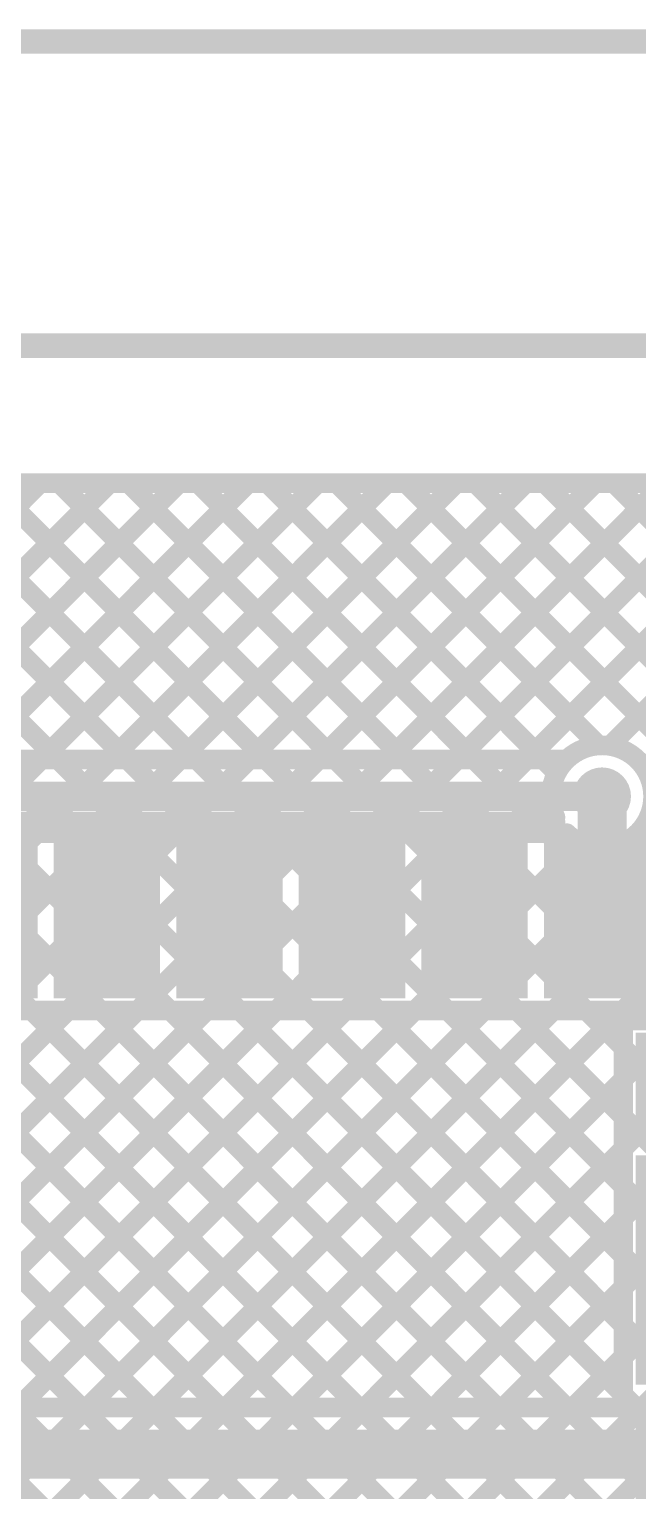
# Model space of a CAD drawing. Header units: millimetres. Extents: x -0.08 to 7.12, y -0.08 to 3.98.
# Drawn here: x 4.401 to 4.649, y 3.365 to 3.961 of the extents above; entities that cross this region are included whole.
import ezdxf

# ---------------------------------------------------------------- set-up
doc = ezdxf.new("R2010")
doc.units = ezdxf.units.MM
doc.header["$MEASUREMENT"] = 0
for name, color, linetype in [('BottomLayer', 5, 'Continuous'), ('Mechanical1', 6, 'Continuous'), ('Mechanical2', 216, 'Continuous'), ('TopLayer', 1, 'Continuous'), ('TopPaste', 8, 'Continuous'), ('TopSolder', 216, 'Continuous'), ('ViaHoleLayer', 16, 'Continuous')]:
    doc.layers.add(name, color=color, linetype=linetype)

# ---------------------------------------------------------------- blocks, each defined once
blk = doc.blocks.new('41_SMD_UFL_MODULE_39')
at = {"layer": 'TopLayer'}
for points in [[(0.31496, -0.08268), (0.37402, -0.08268), (0.37402, -0.11811), (0.31496, -0.11811)], [(0.31496, -0.13268), (0.37402, -0.13268), (0.37402, -0.16811), (0.31496, -0.16811)], [(0.31496, -0.18268), (0.37402, -0.18268), (0.37402, -0.21811), (0.31496, -0.21811)], [(0.31496, -0.23268), (0.37402, -0.23268), (0.37402, -0.26811), (0.31496, -0.26811)], [(0.31496, -0.28268), (0.37402, -0.28268), (0.37402, -0.31811), (0.31496, -0.31811)]]:
    blk.add_hatch(color=1, dxfattribs=at).paths.add_polyline_path(points)
at = {"layer": 'TopPaste'}
for points in [[(0.31496, -0.08268), (0.37402, -0.08268), (0.37402, -0.11811), (0.31496, -0.11811)], [(0.31496, -0.13268), (0.37402, -0.13268), (0.37402, -0.16811), (0.31496, -0.16811)], [(0.31496, -0.18268), (0.37402, -0.18268), (0.37402, -0.21811), (0.31496, -0.21811)], [(0.31496, -0.23268), (0.37402, -0.23268), (0.37402, -0.26811), (0.31496, -0.26811)], [(0.31496, -0.28268), (0.37402, -0.28268), (0.37402, -0.31811), (0.31496, -0.31811)]]:
    blk.add_hatch(color=8, dxfattribs=at).paths.add_polyline_path(points)
at = {"layer": 'TopSolder'}
for points in [[(0.31096, -0.02868), (0.37802, -0.02868), (0.37802, -0.07211), (0.31096, -0.07211)], [(0.31096, -0.07868), (0.37802, -0.07868), (0.37802, -0.12211), (0.31096, -0.12211)], [(0.31096, -0.12868), (0.37802, -0.12868), (0.37802, -0.17211), (0.31096, -0.17211)], [(0.31096, -0.17868), (0.37802, -0.17868), (0.37802, -0.22211), (0.31096, -0.22211)], [(0.31096, -0.22868), (0.37802, -0.22868), (0.37802, -0.27211), (0.31096, -0.27211)], [(0.31096, -0.27868), (0.37802, -0.27868), (0.37802, -0.32211), (0.31096, -0.32211)], [(0.10348, -0.38313), (0.10348, -0.31608), (0.14691, -0.31608), (0.14691, -0.38313)], [(0.15348, -0.38313), (0.15348, -0.31608), (0.19691, -0.31608), (0.19691, -0.38313)], [(0.20348, -0.38313), (0.20348, -0.31608), (0.24691, -0.31608), (0.24691, -0.38313)], [(0.25348, -0.38313), (0.25348, -0.31608), (0.29691, -0.31608), (0.29691, -0.38313)]]:
    blk.add_hatch(color=216, dxfattribs=at).paths.add_polyline_path(points)

msp = doc.modelspace()

# ---------------------------------------------------------------- hatches: boundary and pattern name
at = {"layer": 'BottomLayer'}
h = msp.add_hatch(color=5, dxfattribs=at)
edge = h.paths.add_edge_path()
edge.add_arc((4.63439, 3.64829), 0.01181, 0, 360)
at = {"layer": 'TopLayer'}
h = msp.add_hatch(color=1, dxfattribs=at)
edge = h.paths.add_edge_path()
edge.add_arc((4.63439, 3.64829), 0.01181, 0, 360)
at = {"layer": 'ViaHoleLayer'}
h = msp.add_hatch(color=16, dxfattribs=at)
edge = h.paths.add_edge_path()
edge.add_arc((4.63439, 3.64829), 0.00591, 0, 360)

# ---------------------------------------------------------------- linework, layer by layer
at = {"layer": 'BottomLayer'}
for points, const_width in [([(0.05348, 3.776), (5.63159, 3.776)], 0.008), ([(4.08276, 3.0575), (4.80126, 3.776)], 0.008), ([(4.11105, 3.0575), (4.82955, 3.776)], 0.008), ([(4.13933, 3.0575), (4.85783, 3.776)], 0.008), ([(4.16761, 3.0575), (4.88611, 3.776)], 0.008), ([(4.1959, 3.0575), (4.9144, 3.776)], 0.008), ([(4.29257, 3.66329), (4.40528, 3.776)], 0.008), ([(4.29979, 3.776), (4.4125, 3.66329)], 0.008), ([(4.32086, 3.66329), (4.43357, 3.776)], 0.008), ([(4.32808, 3.776), (4.44078, 3.66329)], 0.008), ([(4.34914, 3.66329), (4.46185, 3.776)], 0.008), ([(4.35636, 3.776), (4.46907, 3.66329)], 0.008), ([(4.37743, 3.66329), (4.49013, 3.776)], 0.008), ([(4.38464, 3.776), (4.49735, 3.66329)], 0.008), ([(4.38533, 3.21864), (4.94268, 3.776)], 0.008), ([(4.40571, 3.66329), (4.51842, 3.776)], 0.008), ([(4.41293, 3.776), (4.52564, 3.66329)], 0.008), ([(4.43399, 3.66329), (4.5467, 3.776)], 0.008), ([(4.44121, 3.776), (4.55392, 3.66329)], 0.008), ([(4.46228, 3.66329), (4.57499, 3.776)], 0.008), ([(4.46949, 3.776), (4.5822, 3.66329)], 0.008), ([(4.49056, 3.66329), (4.60327, 3.776)], 0.008), ([(4.49777, 3.776), (4.61048, 3.66329)], 0.008), ([(4.51885, 3.66329), (4.63156, 3.776)], 0.008), ([(4.52606, 3.776), (4.633, 3.66906)], 0.008), ([(4.52847, 3.3335), (4.97097, 3.776)], 0.008), ([(4.54713, 3.66329), (4.65984, 3.776)], 0.008), ([(4.55434, 3.776), (4.99684, 3.3335)], 0.008), ([(4.55675, 3.3335), (4.99925, 3.776)], 0.008), ([(4.57542, 3.66329), (4.68812, 3.776)], 0.008), ([(4.58263, 3.776), (5.02513, 3.3335)], 0.008), ([(4.58504, 3.3335), (5.02754, 3.776)], 0.008), ([(4.6037, 3.66329), (4.71641, 3.776)], 0.008), ([(4.61091, 3.776), (5.05341, 3.3335)], 0.008), ([(4.61332, 3.3335), (5.05582, 3.776)], 0.008), ([(4.63755, 3.66886), (4.74469, 3.776)], 0.008), ([(4.6392, 3.776), (5.0817, 3.3335)], 0.008), ([(4.13829, 3.66329), (4.61997, 3.66329)], 0.008), ([(4.13829, 3.64829), (4.63439, 3.64829)], 0.012), ([(4.0065, 3.03781), (4.60198, 3.63329)], 0.008), ([(4.1445, 3.63329), (4.61997, 3.63329)], 0.008), ([(4.15966, 3.63329), (4.48077, 3.31218)], 0.008), ([(4.18794, 3.63329), (4.49491, 3.32632)], 0.008), ([(4.19739, 3.37012), (4.46056, 3.63329)], 0.008), ([(4.19739, 3.34184), (4.48885, 3.63329)], 0.008), ([(4.19739, 3.42669), (4.40399, 3.63329)], 0.008), ([(4.19739, 3.39841), (4.43228, 3.63329)], 0.008), ([(4.19739, 3.28527), (4.54542, 3.63329)], 0.008), ([(4.19739, 3.31355), (4.51713, 3.63329)], 0.008), ([(4.19739, 3.25699), (4.5737, 3.63329)], 0.008), ([(4.21622, 3.63329), (4.51602, 3.3335)], 0.008), ([(4.24451, 3.63329), (4.5443, 3.3335)], 0.008), ([(4.27279, 3.63329), (4.57259, 3.3335)], 0.008), ([(4.30108, 3.63329), (4.60087, 3.3335)], 0.008), ([(4.32936, 3.63329), (4.62915, 3.3335)], 0.008), ([(4.35765, 3.63329), (4.65744, 3.3335)], 0.008), ([(4.38593, 3.63329), (4.68572, 3.3335)], 0.008), ([(4.41422, 3.63329), (4.71401, 3.3335)], 0.008), ([(4.4425, 3.63329), (4.74229, 3.3335)], 0.008), ([(4.47078, 3.63329), (4.77058, 3.3335)], 0.008), ([(4.49907, 3.63329), (4.79841, 3.33395)], 0.008), ([(4.52735, 3.63329), (4.82714, 3.3335)], 0.008), ([(4.55564, 3.63329), (4.85543, 3.3335)], 0.008), ([(4.58392, 3.63329), (4.88371, 3.3335)], 0.008), ([(4.6122, 3.63329), (4.91199, 3.3335)], 0.008), ([(4.05423, 3.05725), (4.62616, 3.62918)], 0.008), ([(4.13794, 3.62673), (4.46663, 3.29803)], 0.008), ([(4.64396, 3.62981), (4.94027, 3.3335)], 0.008)]:
    msp.add_lwpolyline(points, dxfattribs=dict(at, const_width=const_width))
for points, const_width in [([(4.40328, 3.776, 1), (4.40728, 3.776, 1)], 0.004), ([(4.41093, 3.776, 1), (4.41493, 3.776, 1)], 0.004), ([(4.43157, 3.776, 1), (4.43557, 3.776, 1)], 0.004), ([(4.43921, 3.776, 1), (4.44321, 3.776, 1)], 0.004), ([(4.45985, 3.776, 1), (4.46385, 3.776, 1)], 0.004), ([(4.46749, 3.776, 1), (4.47149, 3.776, 1)], 0.004), ([(4.48813, 3.776, 1), (4.49213, 3.776, 1)], 0.004), ([(4.49577, 3.776, 1), (4.49977, 3.776, 1)], 0.004), ([(4.51642, 3.776, 1), (4.52042, 3.776, 1)], 0.004), ([(4.52406, 3.776, 1), (4.52806, 3.776, 1)], 0.004), ([(4.5447, 3.776, 1), (4.5487, 3.776, 1)], 0.004), ([(4.55234, 3.776, 1), (4.55634, 3.776, 1)], 0.004), ([(4.57299, 3.776, 1), (4.57699, 3.776, 1)], 0.004), ([(4.58063, 3.776, 1), (4.58463, 3.776, 1)], 0.004), ([(4.60127, 3.776, 1), (4.60527, 3.776, 1)], 0.004), ([(4.60891, 3.776, 1), (4.61291, 3.776, 1)], 0.004), ([(4.62956, 3.776, 1), (4.63356, 3.776, 1)], 0.004), ([(4.6372, 3.776, 1), (4.6412, 3.776, 1)], 0.004), ([(4.631, 3.66906, 1), (4.635, 3.66906, 1)], 0.004), ([(4.63555, 3.66886, 1), (4.63955, 3.66886, 1)], 0.004), ([(4.40371, 3.66329, 1), (4.40771, 3.66329, 1)], 0.004), ([(4.4105, 3.66329, 1), (4.4145, 3.66329, 1)], 0.004), ([(4.43199, 3.66329, 1), (4.43599, 3.66329, 1)], 0.004), ([(4.43878, 3.66329, 1), (4.44278, 3.66329, 1)], 0.004), ([(4.46028, 3.66329, 1), (4.46428, 3.66329, 1)], 0.004), ([(4.46707, 3.66329, 1), (4.47107, 3.66329, 1)], 0.004), ([(4.48856, 3.66329, 1), (4.49256, 3.66329, 1)], 0.004), ([(4.49535, 3.66329, 1), (4.49935, 3.66329, 1)], 0.004), ([(4.51685, 3.66329, 1), (4.52085, 3.66329, 1)], 0.004), ([(4.52364, 3.66329, 1), (4.52764, 3.66329, 1)], 0.004), ([(4.54513, 3.66329, 1), (4.54913, 3.66329, 1)], 0.004), ([(4.55192, 3.66329, 1), (4.55592, 3.66329, 1)], 0.004), ([(4.57342, 3.66329, 1), (4.57742, 3.66329, 1)], 0.004), ([(4.5802, 3.66329, 1), (4.5842, 3.66329, 1)], 0.004), ([(4.6017, 3.66329, 1), (4.6057, 3.66329, 1)], 0.004), ([(4.60848, 3.66329, 1), (4.61248, 3.66329, 1)], 0.004), ([(4.61797, 3.66329, 1), (4.62197, 3.66329, 1)], 0.004), ([(4.61797, 3.66329, 1), (4.62197, 3.66329, 1)], 0.004), ([(4.63139, 3.64829, 1), (4.63739, 3.64829, 1)], 0.006), ([(4.40199, 3.63329, 1), (4.40599, 3.63329, 1)], 0.004), ([(4.41222, 3.63329, 1), (4.41622, 3.63329, 1)], 0.004), ([(4.43028, 3.63329, 1), (4.43428, 3.63329, 1)], 0.004), ([(4.4405, 3.63329, 1), (4.4445, 3.63329, 1)], 0.004), ([(4.45856, 3.63329, 1), (4.46256, 3.63329, 1)], 0.004), ([(4.46878, 3.63329, 1), (4.47278, 3.63329, 1)], 0.004), ([(4.48685, 3.63329, 1), (4.49085, 3.63329, 1)], 0.004), ([(4.49707, 3.63329, 1), (4.50107, 3.63329, 1)], 0.004), ([(4.51513, 3.63329, 1), (4.51913, 3.63329, 1)], 0.004), ([(4.52535, 3.63329, 1), (4.52935, 3.63329, 1)], 0.004), ([(4.54342, 3.63329, 1), (4.54742, 3.63329, 1)], 0.004), ([(4.55364, 3.63329, 1), (4.55764, 3.63329, 1)], 0.004), ([(4.5717, 3.63329, 1), (4.5757, 3.63329, 1)], 0.004), ([(4.58192, 3.63329, 1), (4.58592, 3.63329, 1)], 0.004), ([(4.59998, 3.63329, 1), (4.60398, 3.63329, 1)], 0.004), ([(4.6102, 3.63329, 1), (4.6142, 3.63329, 1)], 0.004), ([(4.61797, 3.63329, 1), (4.62197, 3.63329, 1)], 0.004), ([(4.61797, 3.63329, 1), (4.62197, 3.63329, 1)], 0.004), ([(4.62416, 3.62918, 1), (4.62816, 3.62918, 1)], 0.004), ([(4.64196, 3.62981, 1), (4.64596, 3.62981, 1)], 0.004)]:
    msp.add_lwpolyline(points, format="xyb", close=True, dxfattribs=dict(at, const_width=const_width))
at = {"layer": 'BottomLayer', "const_width": 0.008}
for points in [[(4.61997, 3.66329, -0.661143), (4.6552, 3.64829)], [(4.6552, 3.64829, -0.661143), (4.61997, 3.63329)]]:
    msp.add_lwpolyline(points, format="xyb", dxfattribs=at)
at = {"layer": 'Mechanical1', "const_width": 0.01}
msp.add_lwpolyline([(3.6874, 3.956), (6.864, 3.956)], dxfattribs=at)
at = {"layer": 'Mechanical2', "const_width": 0.01}
msp.add_lwpolyline([(-0.079, 3.832), (6.864, 3.832)], dxfattribs=at)
at = {"layer": 'TopLayer'}
for points, const_width in [([(0.05348, 3.776), (5.72959, 3.776)], 0.008), ([(4.2673, 3.63802), (4.40528, 3.776)], 0.008), ([(4.27151, 3.776), (4.40949, 3.63802)], 0.008), ([(4.29558, 3.63802), (4.43357, 3.776)], 0.008), ([(4.29979, 3.776), (4.43778, 3.63802)], 0.008), ([(4.32387, 3.63802), (4.46185, 3.776)], 0.008), ([(4.32808, 3.776), (4.46606, 3.63802)], 0.008), ([(4.35215, 3.63802), (4.49013, 3.776)], 0.008), ([(4.35636, 3.776), (4.49434, 3.63802)], 0.008), ([(4.38043, 3.63802), (4.51842, 3.776)], 0.008), ([(4.38464, 3.776), (4.52263, 3.63802)], 0.008), ([(4.40872, 3.63802), (4.5467, 3.776)], 0.008), ([(4.41293, 3.776), (4.55091, 3.63802)], 0.008), ([(4.437, 3.63802), (4.57499, 3.776)], 0.008), ([(4.44121, 3.776), (4.5792, 3.63802)], 0.008), ([(4.46529, 3.63802), (4.60327, 3.776)], 0.008), ([(4.46949, 3.776), (4.60747, 3.63802)], 0.008), ([(4.49357, 3.63802), (4.63156, 3.776)], 0.008), ([(4.49777, 3.776), (4.61591, 3.65786)], 0.008), ([(4.52186, 3.63802), (4.65984, 3.776)], 0.008), ([(4.52606, 3.776), (4.633, 3.66906)], 0.008), ([(4.55014, 3.63802), (4.68812, 3.776)], 0.008), ([(4.55434, 3.776), (4.78115, 3.5492)], 0.008), ([(4.57842, 3.63802), (4.71641, 3.776)], 0.008), ([(4.58263, 3.776), (4.80943, 3.5492)], 0.008), ([(4.61091, 3.776), (4.83771, 3.5492)], 0.008), ([(4.63755, 3.66886), (4.74469, 3.776)], 0.008), ([(4.6392, 3.776), (4.866, 3.5492)], 0.008), ([(4.63439, 3.59949), (4.63439, 3.64829)], 0.02), ([(4.60671, 3.63802), (4.61382, 3.64513)], 0.008), ([(4.35911, 3.63802), (4.40568, 3.63802)], 0.008), ([(4.40568, 3.63802), (4.40911, 3.63802)], 0.008), ([(4.40568, 3.63802), (4.40911, 3.63802)], 0.008), ([(4.40911, 3.63802), (4.45568, 3.63802)], 0.008), ([(4.45568, 3.63802), (4.45911, 3.63802)], 0.008), ([(4.45568, 3.63802), (4.45911, 3.63802)], 0.008), ([(4.45911, 3.63802), (4.50568, 3.63802)], 0.008), ([(4.50568, 3.63802), (4.50911, 3.63802)], 0.008), ([(4.50568, 3.63802), (4.50911, 3.63802)], 0.008), ([(4.50911, 3.63802), (4.55568, 3.63802)], 0.008), ([(4.55568, 3.63802), (4.55911, 3.63802)], 0.008), ([(4.55568, 3.63802), (4.55911, 3.63802)], 0.008), ([(4.55911, 3.63802), (4.60568, 3.63802)], 0.008), ([(4.60568, 3.63802), (4.60911, 3.63802)], 0.008), ([(4.60568, 3.63802), (4.60911, 3.63802)], 0.008), ([(4.60911, 3.63802), (4.61539, 3.63802)], 0.008), ([(4.25475, 3.3992), (4.41652, 3.56096)], 0.008), ([(4.26027, 3.56096), (4.42204, 3.3992)], 0.008), ([(4.28304, 3.3992), (4.4448, 3.56096)], 0.008), ([(4.28856, 3.56096), (4.45032, 3.3992)], 0.008), ([(4.31132, 3.3992), (4.47308, 3.56096)], 0.008), ([(4.31684, 3.56096), (4.4786, 3.3992)], 0.008), ([(4.33961, 3.3992), (4.50137, 3.56096)], 0.008), ([(4.34512, 3.56096), (4.50689, 3.3992)], 0.008), ([(4.35911, 3.56096), (4.40568, 3.56096)], 0.008), ([(4.36789, 3.3992), (4.52965, 3.56096)], 0.008), ([(4.37341, 3.56096), (4.53517, 3.3992)], 0.008), ([(4.39617, 3.3992), (4.55794, 3.56096)], 0.008), ([(4.40169, 3.56096), (4.56346, 3.3992)], 0.008), ([(4.40568, 3.56096), (4.40911, 3.56096)], 0.008), ([(4.40568, 3.56096), (4.40911, 3.56096)], 0.008), ([(4.40911, 3.56096), (4.45568, 3.56096)], 0.008), ([(4.42446, 3.3992), (4.58622, 3.56096)], 0.008), ([(4.42998, 3.56096), (4.59174, 3.3992)], 0.008), ([(4.45274, 3.3992), (4.61451, 3.56096)], 0.008), ([(4.45568, 3.56096), (4.45911, 3.56096)], 0.008), ([(4.45568, 3.56096), (4.45911, 3.56096)], 0.008), ([(4.45826, 3.56096), (4.62003, 3.3992)], 0.008), ([(4.45911, 3.56096), (4.50568, 3.56096)], 0.008), ([(4.48103, 3.3992), (4.64279, 3.56096)], 0.008), ([(4.48655, 3.56096), (4.64308, 3.40443)], 0.008), ([(4.50568, 3.56096), (4.50911, 3.56096)], 0.008), ([(4.50568, 3.56096), (4.50911, 3.56096)], 0.008), ([(4.50911, 3.56096), (4.55568, 3.56096)], 0.008), ([(4.51483, 3.56096), (4.64308, 3.43271)], 0.008), ([(4.54311, 3.56096), (4.64308, 3.461)], 0.008), ([(4.55568, 3.56096), (4.55911, 3.56096)], 0.008), ([(4.55568, 3.56096), (4.55911, 3.56096)], 0.008), ([(4.55911, 3.56096), (4.60568, 3.56096)], 0.008), ([(4.5714, 3.56096), (4.64308, 3.48928)], 0.008), ([(4.59968, 3.56096), (4.64308, 3.51756)], 0.008), ([(4.60568, 3.56096), (4.60911, 3.56096)], 0.008), ([(4.60568, 3.56096), (4.60911, 3.56096)], 0.008), ([(4.60911, 3.56096), (4.65911, 3.56096)], 0.008), ([(4.62797, 3.56096), (4.64308, 3.54585)], 0.008), ([(4.64308, 3.55691), (4.72013, 3.55691)], 0.008), ([(4.64308, 3.50691), (4.64308, 3.55691)], 0.008), ([(4.50931, 3.3992), (4.64308, 3.53296)], 0.008), ([(4.64308, 3.50348), (4.64308, 3.50691)], 0.008), ([(4.64308, 3.50348), (4.64308, 3.50691)], 0.008), ([(4.5376, 3.3992), (4.64308, 3.50468)], 0.008), ([(4.64308, 3.45691), (4.64308, 3.50348)], 0.008), ([(4.56588, 3.3992), (4.64308, 3.4764)], 0.008), ([(4.64308, 3.45348), (4.64308, 3.45691)], 0.008), ([(4.64308, 3.45348), (4.64308, 3.45691)], 0.008), ([(4.64308, 3.40691), (4.64308, 3.45348)], 0.008), ([(4.59416, 3.3992), (4.64308, 3.44811)], 0.008), ([(4.62245, 3.3992), (4.64308, 3.41983)], 0.008), ([(4.64308, 3.40348), (4.64308, 3.40691)], 0.008), ([(4.64308, 3.40348), (4.64308, 3.40691)], 0.008), ([(4.0242, 3.3992), (4.64308, 3.3992)], 0.008), ([(4.64308, 3.3992), (4.64308, 3.40348)], 0.008), ([(4.0242, 3.3802), (4.68161, 3.3802)], 0.02)]:
    msp.add_lwpolyline(points, dxfattribs=dict(at, const_width=const_width))
for points, const_width in [([(4.40328, 3.776, 1), (4.40728, 3.776, 1)], 0.004), ([(4.41093, 3.776, 1), (4.41493, 3.776, 1)], 0.004), ([(4.43157, 3.776, 1), (4.43557, 3.776, 1)], 0.004), ([(4.43921, 3.776, 1), (4.44321, 3.776, 1)], 0.004), ([(4.45985, 3.776, 1), (4.46385, 3.776, 1)], 0.004), ([(4.46749, 3.776, 1), (4.47149, 3.776, 1)], 0.004), ([(4.48813, 3.776, 1), (4.49213, 3.776, 1)], 0.004), ([(4.49577, 3.776, 1), (4.49977, 3.776, 1)], 0.004), ([(4.51642, 3.776, 1), (4.52042, 3.776, 1)], 0.004), ([(4.52406, 3.776, 1), (4.52806, 3.776, 1)], 0.004), ([(4.5447, 3.776, 1), (4.5487, 3.776, 1)], 0.004), ([(4.55234, 3.776, 1), (4.55634, 3.776, 1)], 0.004), ([(4.57299, 3.776, 1), (4.57699, 3.776, 1)], 0.004), ([(4.58063, 3.776, 1), (4.58463, 3.776, 1)], 0.004), ([(4.60127, 3.776, 1), (4.60527, 3.776, 1)], 0.004), ([(4.60891, 3.776, 1), (4.61291, 3.776, 1)], 0.004), ([(4.62956, 3.776, 1), (4.63356, 3.776, 1)], 0.004), ([(4.6372, 3.776, 1), (4.6412, 3.776, 1)], 0.004), ([(4.631, 3.66906, 1), (4.635, 3.66906, 1)], 0.004), ([(4.63555, 3.66886, 1), (4.63955, 3.66886, 1)], 0.004), ([(4.61391, 3.65786, 1), (4.61791, 3.65786, 1)], 0.004), ([(4.62939, 3.64829, 1), (4.63939, 3.64829, 1)], 0.01), ([(4.61182, 3.64513, 1), (4.61582, 3.64513, 1)], 0.004), ([(4.40368, 3.63802, 1), (4.40768, 3.63802, 1)], 0.004), ([(4.40368, 3.63802, 1), (4.40768, 3.63802, 1)], 0.004), ([(4.40368, 3.63802, 1), (4.40768, 3.63802, 1)], 0.004), ([(4.40672, 3.63802, 1), (4.41072, 3.63802, 1)], 0.004), ([(4.40711, 3.63802, 1), (4.41111, 3.63802, 1)], 0.004), ([(4.40711, 3.63802, 1), (4.41111, 3.63802, 1)], 0.004), ([(4.40711, 3.63802, 1), (4.41111, 3.63802, 1)], 0.004), ([(4.40749, 3.63802, 1), (4.41149, 3.63802, 1)], 0.004), ([(4.435, 3.63802, 1), (4.439, 3.63802, 1)], 0.004), ([(4.43577, 3.63802, 1), (4.43978, 3.63802, 1)], 0.004), ([(4.45368, 3.63802, 1), (4.45768, 3.63802, 1)], 0.004), ([(4.45368, 3.63802, 1), (4.45768, 3.63802, 1)], 0.004), ([(4.45368, 3.63802, 1), (4.45768, 3.63802, 1)], 0.004), ([(4.45711, 3.63802, 1), (4.46111, 3.63802, 1)], 0.004), ([(4.45711, 3.63802, 1), (4.46111, 3.63802, 1)], 0.004), ([(4.45711, 3.63802, 1), (4.46111, 3.63802, 1)], 0.004), ([(4.46329, 3.63802, 1), (4.46729, 3.63802, 1)], 0.004), ([(4.46406, 3.63802, 1), (4.46806, 3.63802, 1)], 0.004), ([(4.49157, 3.63802, 1), (4.49557, 3.63802, 1)], 0.004), ([(4.49234, 3.63802, 1), (4.49634, 3.63802, 1)], 0.004), ([(4.50368, 3.63802, 1), (4.50768, 3.63802, 1)], 0.004), ([(4.50368, 3.63802, 1), (4.50768, 3.63802, 1)], 0.004), ([(4.50368, 3.63802, 1), (4.50768, 3.63802, 1)], 0.004), ([(4.50711, 3.63802, 1), (4.51111, 3.63802, 1)], 0.004), ([(4.50711, 3.63802, 1), (4.51111, 3.63802, 1)], 0.004), ([(4.50711, 3.63802, 1), (4.51111, 3.63802, 1)], 0.004), ([(4.51986, 3.63802, 1), (4.52386, 3.63802, 1)], 0.004), ([(4.52063, 3.63802, 1), (4.52463, 3.63802, 1)], 0.004), ([(4.54814, 3.63802, 1), (4.55214, 3.63802, 1)], 0.004), ([(4.54891, 3.63802, 1), (4.55291, 3.63802, 1)], 0.004), ([(4.55368, 3.63802, 1), (4.55768, 3.63802, 1)], 0.004), ([(4.55368, 3.63802, 1), (4.55768, 3.63802, 1)], 0.004), ([(4.55368, 3.63802, 1), (4.55768, 3.63802, 1)], 0.004), ([(4.55711, 3.63802, 1), (4.56111, 3.63802, 1)], 0.004), ([(4.55711, 3.63802, 1), (4.56111, 3.63802, 1)], 0.004), ([(4.55711, 3.63802, 1), (4.56111, 3.63802, 1)], 0.004), ([(4.57642, 3.63802, 1), (4.58042, 3.63802, 1)], 0.004), ([(4.5772, 3.63802, 1), (4.5812, 3.63802, 1)], 0.004), ([(4.60368, 3.63802, 1), (4.60768, 3.63802, 1)], 0.004), ([(4.60368, 3.63802, 1), (4.60768, 3.63802, 1)], 0.004), ([(4.60368, 3.63802, 1), (4.60768, 3.63802, 1)], 0.004), ([(4.60471, 3.63802, 1), (4.60871, 3.63802, 1)], 0.004), ([(4.60547, 3.63802, 1), (4.60947, 3.63802, 1)], 0.004), ([(4.60711, 3.63802, 1), (4.61111, 3.63802, 1)], 0.004), ([(4.60711, 3.63802, 1), (4.61111, 3.63802, 1)], 0.004), ([(4.60711, 3.63802, 1), (4.61111, 3.63802, 1)], 0.004), ([(4.61339, 3.6398, 1), (4.61739, 3.6398, 1)], 0.004), ([(4.61339, 3.63802, 1), (4.61739, 3.63802, 1)], 0.004), ([(4.62939, 3.59949, 1), (4.63939, 3.59949, 1)], 0.01), ([(4.39969, 3.56096, 1), (4.40369, 3.56096, 1)], 0.004), ([(4.40368, 3.56096, 1), (4.40768, 3.56096, 1)], 0.004), ([(4.40368, 3.56096, 1), (4.40768, 3.56096, 1)], 0.004), ([(4.40368, 3.56096, 1), (4.40768, 3.56096, 1)], 0.004), ([(4.40711, 3.56096, 1), (4.41111, 3.56096, 1)], 0.004), ([(4.40711, 3.56096, 1), (4.41111, 3.56096, 1)], 0.004), ([(4.40711, 3.56096, 1), (4.41111, 3.56096, 1)], 0.004), ([(4.41452, 3.56096, 1), (4.41852, 3.56096, 1)], 0.004), ([(4.42798, 3.56096, 1), (4.43198, 3.56096, 1)], 0.004), ([(4.4428, 3.56096, 1), (4.4468, 3.56096, 1)], 0.004), ([(4.45368, 3.56096, 1), (4.45768, 3.56096, 1)], 0.004), ([(4.45368, 3.56096, 1), (4.45768, 3.56096, 1)], 0.004), ([(4.45368, 3.56096, 1), (4.45768, 3.56096, 1)], 0.004), ([(4.45626, 3.56096, 1), (4.46026, 3.56096, 1)], 0.004), ([(4.45711, 3.56096, 1), (4.46111, 3.56096, 1)], 0.004), ([(4.45711, 3.56096, 1), (4.46111, 3.56096, 1)], 0.004), ([(4.45711, 3.56096, 1), (4.46111, 3.56096, 1)], 0.004), ([(4.47108, 3.56096, 1), (4.47508, 3.56096, 1)], 0.004), ([(4.48455, 3.56096, 1), (4.48855, 3.56096, 1)], 0.004), ([(4.49937, 3.56096, 1), (4.50337, 3.56096, 1)], 0.004), ([(4.50368, 3.56096, 1), (4.50768, 3.56096, 1)], 0.004), ([(4.50368, 3.56096, 1), (4.50768, 3.56096, 1)], 0.004), ([(4.50368, 3.56096, 1), (4.50768, 3.56096, 1)], 0.004), ([(4.50711, 3.56096, 1), (4.51111, 3.56096, 1)], 0.004), ([(4.50711, 3.56096, 1), (4.51111, 3.56096, 1)], 0.004), ([(4.50711, 3.56096, 1), (4.51111, 3.56096, 1)], 0.004), ([(4.51283, 3.56096, 1), (4.51683, 3.56096, 1)], 0.004), ([(4.52765, 3.56096, 1), (4.53165, 3.56096, 1)], 0.004), ([(4.54111, 3.56096, 1), (4.54511, 3.56096, 1)], 0.004), ([(4.55368, 3.56096, 1), (4.55768, 3.56096, 1)], 0.004), ([(4.55368, 3.56096, 1), (4.55768, 3.56096, 1)], 0.004), ([(4.55368, 3.56096, 1), (4.55768, 3.56096, 1)], 0.004), ([(4.55594, 3.56096, 1), (4.55994, 3.56096, 1)], 0.004), ([(4.55711, 3.56096, 1), (4.56111, 3.56096, 1)], 0.004), ([(4.55711, 3.56096, 1), (4.56111, 3.56096, 1)], 0.004), ([(4.55711, 3.56096, 1), (4.56111, 3.56096, 1)], 0.004), ([(4.5694, 3.56096, 1), (4.5734, 3.56096, 1)], 0.004), ([(4.58422, 3.56096, 1), (4.58822, 3.56096, 1)], 0.004), ([(4.59768, 3.56096, 1), (4.60168, 3.56096, 1)], 0.004), ([(4.60368, 3.56096, 1), (4.60768, 3.56096, 1)], 0.004), ([(4.60368, 3.56096, 1), (4.60768, 3.56096, 1)], 0.004), ([(4.60368, 3.56096, 1), (4.60768, 3.56096, 1)], 0.004), ([(4.60711, 3.56096, 1), (4.61111, 3.56096, 1)], 0.004), ([(4.60711, 3.56096, 1), (4.61111, 3.56096, 1)], 0.004), ([(4.60711, 3.56096, 1), (4.61111, 3.56096, 1)], 0.004), ([(4.61251, 3.56096, 1), (4.61651, 3.56096, 1)], 0.004), ([(4.62597, 3.56096, 1), (4.62997, 3.56096, 1)], 0.004), ([(4.64079, 3.56096, 1), (4.64479, 3.56096, 1)], 0.004), ([(4.64108, 3.55691, 1), (4.64508, 3.55691, 1)], 0.004), ([(4.64108, 3.55691, 1), (4.64508, 3.55691, 1)], 0.004), ([(4.64108, 3.54585, 1), (4.64508, 3.54585, 1)], 0.004), ([(4.64108, 3.53296, 1), (4.64508, 3.53296, 1)], 0.004), ([(4.64108, 3.51756, 1), (4.64508, 3.51756, 1)], 0.004), ([(4.64108, 3.50691, 1), (4.64508, 3.50691, 1)], 0.004), ([(4.64108, 3.50691, 1), (4.64508, 3.50691, 1)], 0.004), ([(4.64108, 3.50691, 1), (4.64508, 3.50691, 1)], 0.004), ([(4.64108, 3.50468, 1), (4.64508, 3.50468, 1)], 0.004), ([(4.64108, 3.50348, 1), (4.64508, 3.50348, 1)], 0.004), ([(4.64108, 3.50348, 1), (4.64508, 3.50348, 1)], 0.004), ([(4.64108, 3.50348, 1), (4.64508, 3.50348, 1)], 0.004), ([(4.64108, 3.48928, 1), (4.64508, 3.48928, 1)], 0.004), ([(4.64108, 3.4764, 1), (4.64508, 3.4764, 1)], 0.004), ([(4.64108, 3.461, 1), (4.64508, 3.461, 1)], 0.004), ([(4.64108, 3.45691, 1), (4.64508, 3.45691, 1)], 0.004), ([(4.64108, 3.45691, 1), (4.64508, 3.45691, 1)], 0.004), ([(4.64108, 3.45691, 1), (4.64508, 3.45691, 1)], 0.004), ([(4.64108, 3.45348, 1), (4.64508, 3.45348, 1)], 0.004), ([(4.64108, 3.45348, 1), (4.64508, 3.45348, 1)], 0.004), ([(4.64108, 3.45348, 1), (4.64508, 3.45348, 1)], 0.004), ([(4.64108, 3.44811, 1), (4.64508, 3.44811, 1)], 0.004), ([(4.64108, 3.43271, 1), (4.64508, 3.43271, 1)], 0.004), ([(4.64108, 3.41983, 1), (4.64508, 3.41983, 1)], 0.004), ([(4.64108, 3.40691, 1), (4.64508, 3.40691, 1)], 0.004), ([(4.64108, 3.40691, 1), (4.64508, 3.40691, 1)], 0.004), ([(4.64108, 3.40691, 1), (4.64508, 3.40691, 1)], 0.004), ([(4.64108, 3.40443, 1), (4.64508, 3.40443, 1)], 0.004), ([(4.42004, 3.3992, 1), (4.42404, 3.3992, 1)], 0.004), ([(4.42246, 3.3992, 1), (4.42646, 3.3992, 1)], 0.004), ([(4.44832, 3.3992, 1), (4.45232, 3.3992, 1)], 0.004), ([(4.45074, 3.3992, 1), (4.45474, 3.3992, 1)], 0.004), ([(4.4766, 3.3992, 1), (4.4806, 3.3992, 1)], 0.004), ([(4.47903, 3.3992, 1), (4.48303, 3.3992, 1)], 0.004), ([(4.50489, 3.3992, 1), (4.50889, 3.3992, 1)], 0.004), ([(4.50731, 3.3992, 1), (4.51131, 3.3992, 1)], 0.004), ([(4.53317, 3.3992, 1), (4.53717, 3.3992, 1)], 0.004), ([(4.5356, 3.3992, 1), (4.5396, 3.3992, 1)], 0.004), ([(4.56146, 3.3992, 1), (4.56546, 3.3992, 1)], 0.004), ([(4.56388, 3.3992, 1), (4.56788, 3.3992, 1)], 0.004), ([(4.58974, 3.3992, 1), (4.59374, 3.3992, 1)], 0.004), ([(4.59216, 3.3992, 1), (4.59616, 3.3992, 1)], 0.004), ([(4.61803, 3.3992, 1), (4.62203, 3.3992, 1)], 0.004), ([(4.62045, 3.3992, 1), (4.62445, 3.3992, 1)], 0.004), ([(4.64108, 3.40348, 1), (4.64508, 3.40348, 1)], 0.004), ([(4.64108, 3.40348, 1), (4.64508, 3.40348, 1)], 0.004), ([(4.64108, 3.40348, 1), (4.64508, 3.40348, 1)], 0.004), ([(4.64108, 3.3992, 1), (4.64508, 3.3992, 1)], 0.004), ([(4.64108, 3.3992, 1), (4.64508, 3.3992, 1)], 0.004)]:
    msp.add_lwpolyline(points, format="xyb", close=True, dxfattribs=dict(at, const_width=const_width))
at = {"layer": 'TopLayer', "const_width": 0.008}
msp.add_lwpolyline([(4.61539, 3.6398, -1.235776), (4.6552, 3.64829)], format="xyb", dxfattribs=at)

# ---------------------------------------------------------------- block references
at = {"rotation": 90}
msp.add_blockref('41_SMD_UFL_MODULE_39', (4.332, 3.255), dxfattribs=at)

doc.saveas('drawing.dxf')
